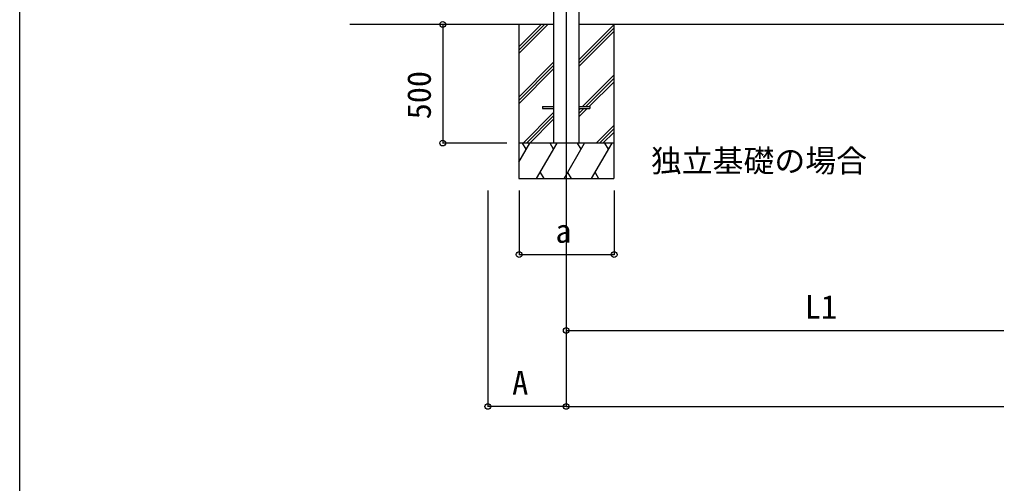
# Model space of a CAD drawing. Units: millimetres, scale not verified. Extents: x -7313 to 6687, y -10401 to 10355.
# Drawn here: x -7313 to -3198, y 109 to 2064 of the extents above; entities that cross this region are included whole.
import ezdxf
from ezdxf.enums import TextEntityAlignment as Align

# ---------------------------------------------------------------- set-up
doc = ezdxf.new("R2010")
doc.units = ezdxf.units.MM
doc.header["$LTSCALE"] = 50
for name, color, linetype in [('0-2_USER1', 3, 'Continuous'), ('0-4_YKK_12', 2, 'Continuous'), ('0-5_YKK_13', 4, 'Continuous'), ('0-6_YKK_A1', 4, 'Continuous'), ('0-7_YKK_D', 6, 'Continuous'), ('0-8_YKK_ZWAK', 7, 'Continuous')]:
    doc.layers.add(name, color=color, linetype=linetype)
doc.styles.add('ＭＳ ゴシック', font='')
doc.styles.get('ＭＳ ゴシック').set_extended_font_data('MS Gothic')

msp = doc.modelspace()

# ---------------------------------------------------------------- linework, layer by layer
at = {"layer": '0-4_YKK_12'}
msp.add_line((-5010.46, 4908.14), (-5010.46, 1343.51), dxfattribs=at)
at = {"layer": '0-5_YKK_13'}
for p, q in [((-5110.46, 1698.01), (-5110.46, 1689.01)), ((-5110.46, 1698.01), (-5063.46, 1698.01)), ((-5110.46, 1689.01), (-5063.46, 1689.01)), ((-4957.46, 1698.01), (-4910.46, 1698.01)), ((-4957.46, 1689.01), (-4910.46, 1689.01)), ((-4910.46, 1698.01), (-4910.46, 1689.01))]:
    msp.add_line(p, q, dxfattribs=at)
at = {"layer": '0-6_YKK_A1'}
for p, q in [((-5063.46, 4613.15), (-5063.46, 1543.51)), ((-4957.46, 4613.15), (-4957.46, 1543.51)), ((-5063.46, 2043.51), (-5921.13, 2043.51)), ((-5210.46, 2043.51), (-5210.46, 1393.51)), ((-5210.46, 1949.53), (-5116.48, 2043.51)), ((-5210.46, 1935.39), (-5102.34, 2043.51)), ((-5210.46, 1921.25), (-5088.2, 2043.51)), ((-2869.46, 2043.51), (-4957.46, 2043.51)), ((-4957.46, 1894.16), (-4810.46, 2041.16)), ((-4957.46, 1880.02), (-4810.46, 2027.02)), ((-4810.46, 2043.51), (-4810.46, 1393.51)), ((-4957.46, 1865.88), (-4810.46, 2012.88)), ((-5210.46, 1737.4), (-5063.46, 1884.4)), ((-5210.46, 1723.26), (-5063.46, 1870.26)), ((-5210.46, 1709.11), (-5063.46, 1856.11)), ((-4941.49, 1698.01), (-4810.46, 1829.03)), ((-4927.35, 1698.01), (-4810.46, 1814.89)), ((-4913.2, 1698.01), (-4810.46, 1800.75)), ((-4957.46, 1653.75), (-4922.2, 1689.01)), ((-4957.46, 1682.03), (-4950.49, 1689.01)), ((-4957.46, 1667.89), (-4936.35, 1689.01)), ((-5192.22, 1543.51), (-5063.46, 1672.27)), ((-5178.08, 1543.51), (-5063.46, 1658.12)), ((-5163.94, 1543.51), (-5063.46, 1643.98)), ((-4883.86, 1543.51), (-4810.46, 1616.9)), ((-4869.71, 1543.51), (-4810.46, 1602.76)), ((-4855.57, 1543.51), (-4810.46, 1588.61)), ((-4810.46, 1543.51), (-5210.46, 1543.51)), ((-5210.46, 1462.76), (-5163.84, 1543.51)), ((-5178.85, 1517.53), (-5193.85, 1543.51)), ((-5134.98, 1393.51), (-5048.37, 1543.51)), ((-5063.38, 1517.53), (-5078.38, 1543.51)), ((-5019.51, 1393.51), (-4932.9, 1543.51)), ((-4947.91, 1517.53), (-4962.91, 1543.51)), ((-4904.04, 1393.51), (-4817.43, 1543.51)), ((-4832.44, 1517.53), (-4847.44, 1543.51)), ((-5119.98, 1419.49), (-5104.98, 1393.51)), ((-5004.51, 1419.49), (-4989.51, 1393.51)), ((-4889.04, 1419.49), (-4874.04, 1393.51)), ((-5210.46, 1393.51), (-4810.46, 1393.51))]:
    msp.add_line(p, q, dxfattribs=at)
at = {"layer": '0-7_YKK_D'}
for p, q in [((-5461.46, 2043.51), (-5531.46, 2043.51)), ((-5530.46, 2043.51), (-5530.46, 1543.51)), ((-5260.46, 1543.51), (-5531.46, 1543.51)), ((-5340.46, 1343.51), (-5340.46, 432.51)), ((-5208.46, 1343.51), (-5208.46, 1072.51)), ((-5010.46, 1343.51), (-5010.46, 752.51)), ((-5010.46, 1343.51), (-5010.46, 432.51)), ((-5010.46, 1343.51), (-5010.46, 432.51)), ((-4808.46, 1343.51), (-4808.46, 1072.51)), ((-5208.46, 1073.51), (-4808.46, 1073.51)), ((-5010.46, 753.51), (-2816.46, 753.51)), ((-5010.46, 433.51), (-5340.46, 433.51)), ((-5010.46, 433.51), (763.54, 433.51))]:
    msp.add_line(p, q, dxfattribs=at)
for centre in [(-5530.46, 2043.51), (-5530.46, 1543.51), (-5208.46, 1073.51), (-4808.46, 1073.51), (-5010.46, 753.51), (-5340.46, 433.51), (-5010.46, 433.51), (-5010.46, 433.51)]:
    msp.add_circle(centre, 12, dxfattribs=at)
at = {"layer": '0-8_YKK_ZWAK'}
msp.add_line((-7312.6, 9998.9), (-7312.6, -10401.1), dxfattribs=at)

# ---------------------------------------------------------------- texts
at = {"layer": '0-2_USER1', "style": 'ＭＳ ゴシック'}
msp.add_text('独立基礎の場合', height=95.31, dxfattribs=at).set_placement((-4653.76, 1392.56), align=Align.BOTTOM_LEFT)
at = {"layer": '0-7_YKK_D', "style": 'ＭＳ ゴシック'}
msp.add_text('500', height=99.71, rotation=90, dxfattribs=at).set_placement((-5550.46, 1643.6), align=Align.BOTTOM_LEFT)
for s, p in [('a', (-5055.6, 1093.51)), ('L1', (-4005.42, 773.51)), ('A', (-5238.05, 453.51))]:
    msp.add_text(s, height=99.71, dxfattribs=at).set_placement(p, align=Align.BOTTOM_LEFT)

doc.saveas('drawing.dxf')
